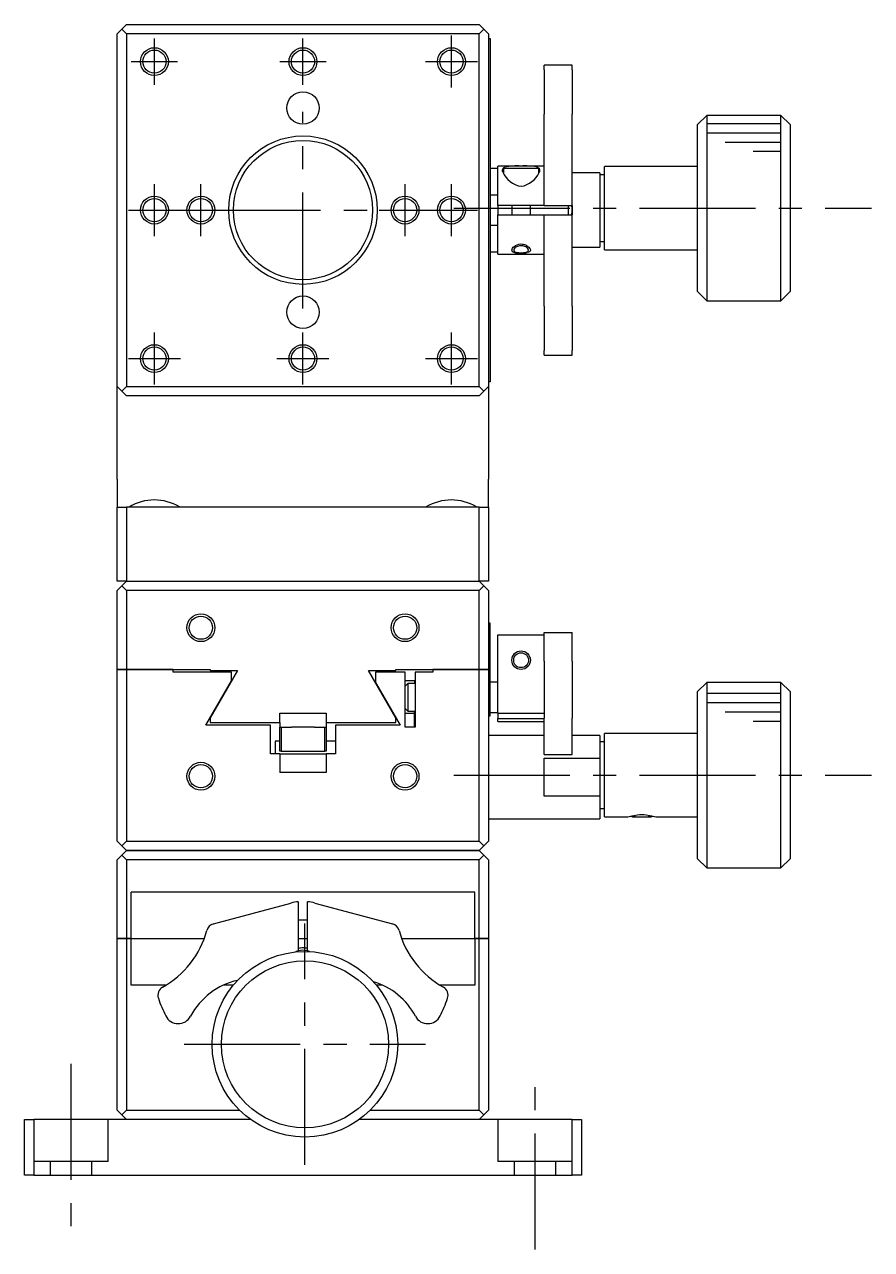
# Model space of a CAD drawing. Extents: x -207 to 392, y -13 to 423.
# Drawn here: x 19.2 to 110.5, y 24.7 to 156.7 of the extents above; entities that cross this region are included whole.
import ezdxf

# ---------------------------------------------------------------- set-up
doc = ezdxf.new("R2010")
doc.units = 0
doc.header["$LTSCALE"] = 10
doc.linetypes.add('CENTER', pattern=[2, 1.25, -0.25, 0.25, -0.25])
doc.linetypes.add('DASHED', pattern=[3.5, 2, -1.5])
doc.layers.get('0').update_dxf_attribs({"linetype": 'CONTINUOUS'})
doc.layers.add('CENTER', color=1, linetype='CENTER')

msp = doc.modelspace()

# ---------------------------------------------------------------- linework, layer by layer
at = {"color": 7, "linetype": 'CONTINUOUS'}
for p, q in [((29.741054, 156.222764), (29.241054, 155.722764)), ((30.241054, 156.722764), (29.741054, 156.222764)), ((30.241054, 155.722764), (29.741054, 156.222764)), ((30.241054, 156.722764), (68.241054, 156.722764)), ((68.741054, 156.222764), (68.241054, 156.722764)), ((68.741054, 156.222764), (68.241054, 155.722764)), ((69.241054, 155.722764), (68.741054, 156.222764)), ((29.241054, 117.722764), (29.241054, 155.722764)), ((68.241054, 155.722764), (30.241054, 155.722764)), ((30.241054, 155.722764), (30.241054, 117.722764)), ((68.241054, 117.722764), (68.241054, 155.722764)), ((69.241054, 155.722764), (69.241054, 117.722764)), ((69.241054, 155.222764), (69.391054, 155.222764)), ((69.391054, 155.222764), (69.391054, 118.222764)), ((75.241054, 151.846183), (75.241054, 152.358525)), ((78.241054, 152.358525), (75.241054, 152.358525)), ((75.241054, 151.846183), (75.241054, 147.0698)), ((78.241054, 151.846183), (78.241054, 152.358525)), ((78.241054, 151.846183), (78.241054, 147.0698)), ((75.241054, 146.363323), (75.241054, 147.0698)), ((78.241054, 146.363323), (78.241054, 147.0698)), ((92.741054, 146.934896), (91.741054, 145.934896)), ((92.741054, 146.934896), (92.741054, 136.934896)), ((100.741054, 146.934896), (92.741054, 146.934896)), ((100.741054, 126.934896), (100.741054, 146.934896)), ((101.741054, 145.934896), (100.741054, 146.934896)), ((75.241054, 138.01686), (75.241054, 146.363323)), ((78.241054, 138.01686), (78.241054, 146.363323)), ((91.741054, 136.934896), (91.741054, 145.934896)), ((101.741054, 145.934896), (101.741054, 127.934896)), ((70.241054, 137.222764), (70.241054, 141.472764)), ((72.738142, 141.472764), (70.241054, 141.472764)), ((70.806988, 141.232788), (70.887169, 141.30545)), ((70.887169, 141.30545), (71.001026, 141.363283)), ((75.241054, 141.472764), (72.738142, 141.472764)), ((74.39717, 141.390779), (74.518206, 141.347761)), ((74.518206, 141.347761), (74.614568, 141.291397)), ((74.614568, 141.291397), (74.67349, 141.234818)), ((81.741054, 132.434896), (81.741054, 141.434896)), ((91.741054, 141.434896), (81.741054, 141.434896)), ((70.241054, 141.222764), (69.391054, 141.222764)), ((70.741054, 141.031155), (70.806988, 141.232788)), ((70.752099, 140.927389), (70.741054, 141.031155)), ((70.78044, 140.824797), (70.752099, 140.927389)), ((74.641054, 141.222764), (70.841054, 141.222764)), ((70.841054, 141.222764), (70.841054, 140.682557)), ((74.641054, 140.681882), (74.641054, 141.222764)), ((74.67349, 141.234818), (74.741054, 141.031186)), ((74.722377, 140.893779), (74.689633, 140.791801)), ((74.741054, 141.031186), (74.722377, 140.893779)), ((81.241054, 140.722764), (78.241054, 140.722764)), ((81.241054, 140.722764), (81.241054, 132.722764)), ((81.741054, 140.534896), (81.241054, 140.534896)), ((70.241054, 138.343764), (69.391054, 138.343764)), ((75.241054, 137.222764), (75.241054, 138.01686)), ((78.241054, 137.222764), (78.241054, 138.01686)), ((75.241054, 137.222764), (70.241054, 137.222764)), ((70.241054, 137.222764), (70.241054, 136.222764)), ((70.241054, 131.972764), (70.241054, 136.222764)), ((70.241054, 136.222764), (75.241054, 136.222764)), ((71.741054, 137.222764), (71.741054, 136.222784)), ((73.741054, 136.222784), (73.741054, 137.222764)), ((75.241054, 137.222764), (78.241054, 137.222764)), ((75.241054, 135.428669), (75.241054, 136.222764)), ((75.241054, 136.222764), (78.241054, 136.222764)), ((77.837928, 136.222764), (77.837928, 137.222764)), ((78.241054, 137.222764), (78.241054, 136.722764)), ((78.241054, 136.722764), (78.241054, 136.222764)), ((78.241054, 135.428669), (78.241054, 136.222764)), ((91.741054, 127.934896), (91.741054, 136.934896)), ((92.741054, 136.934896), (92.741054, 126.934896)), ((69.391054, 135.101764), (70.241054, 135.101764)), ((75.241054, 127.082206), (75.241054, 135.428669)), ((78.241054, 127.082206), (78.241054, 135.428669)), ((81.241054, 133.334896), (81.741054, 133.334896)), ((69.391054, 132.222764), (70.241054, 132.222764)), ((71.741059, 132.414343), (71.765724, 132.523852)), ((71.76434, 132.321118), (71.741059, 132.414343)), ((71.832459, 132.244068), (71.76434, 132.321118)), ((71.765724, 132.523852), (71.817687, 132.614297)), ((71.817687, 132.614297), (71.902819, 132.712285)), ((71.93333, 132.187005), (71.832459, 132.244068)), ((71.902819, 132.712285), (71.988242, 132.786227)), ((71.946859, 132.460299), (71.941054, 132.414352)), ((71.941054, 132.414352), (71.979003, 132.309484)), ((71.989292, 132.552238), (71.946859, 132.460299)), ((71.979003, 132.309484), (72.059519, 132.243619)), ((71.988242, 132.786227), (72.098724, 132.861493)), ((72.067161, 132.642062), (71.989292, 132.552238)), ((72.059519, 132.243619), (72.167229, 132.19712)), ((72.169496, 132.721483), (72.067161, 132.642062)), ((72.25926, 132.773071), (72.169496, 132.721483)), ((72.799791, 132.884194), (72.682805, 132.884219)), ((72.914521, 132.871952), (72.799791, 132.884194)), ((73.023949, 132.84858), (72.914521, 132.871952)), ((73.133247, 132.812868), (73.023949, 132.84858)), ((73.244347, 132.761904), (73.133247, 132.812868)), ((73.352293, 132.693917), (73.244347, 132.761904)), ((73.301137, 132.192741), (73.404105, 132.233598)), ((73.438252, 132.619191), (73.352293, 132.693917)), ((73.366275, 132.871576), (73.475615, 132.800017)), ((73.404105, 132.233598), (73.491713, 132.296438)), ((73.53521, 132.181397), (73.411775, 132.14246)), ((73.509798, 132.52422), (73.438252, 132.619191)), ((73.475615, 132.800017), (73.573087, 132.718277)), ((73.491713, 132.296438), (73.539881, 132.394602)), ((73.541054, 132.414342), (73.509798, 132.52422)), ((73.628453, 132.228996), (73.53521, 132.181397)), ((73.539881, 132.394602), (73.541054, 132.414342)), ((73.573087, 132.718277), (73.650889, 132.632474)), ((73.713696, 132.313955), (73.628453, 132.228996)), ((73.650889, 132.632474), (73.710645, 132.536619)), ((73.710645, 132.536619), (73.741025, 132.416892)), ((73.741049, 132.414351), (73.713696, 132.313955)), ((73.741025, 132.416892), (73.741049, 132.414351)), ((78.241054, 132.722764), (81.241054, 132.722764)), ((81.741054, 132.434896), (91.741054, 132.434896)), ((70.241054, 131.972764), (75.241054, 131.972764)), ((75.241054, 126.375728), (75.241054, 127.082206)), ((78.241054, 126.375728), (78.241054, 127.082206)), ((91.741054, 127.934896), (92.741054, 126.934896)), ((92.741054, 126.934896), (100.741054, 126.934896)), ((100.741054, 126.934896), (101.741054, 127.934896)), ((75.241054, 126.375728), (75.241054, 121.599345)), ((78.241054, 126.375728), (78.241054, 121.599345)), ((75.241054, 121.087003), (75.241054, 121.599345)), ((78.241054, 121.087003), (78.241054, 121.599345)), ((75.241054, 121.087003), (78.241054, 121.087003)), ((29.241054, 117.722764), (29.741054, 117.222764)), ((29.241054, 107.722764), (29.241054, 117.722764)), ((30.241054, 117.722764), (29.741054, 117.222764)), ((30.241054, 117.722764), (68.241054, 117.722764)), ((68.741054, 117.222764), (68.241054, 117.722764)), ((68.741054, 117.222764), (69.241054, 117.722764)), ((69.391054, 118.222764), (69.241054, 118.222764)), ((69.241054, 117.722764), (69.241054, 107.722764)), ((29.741054, 117.222764), (30.241054, 116.722764)), ((68.241054, 116.722764), (30.241054, 116.722764)), ((68.241054, 116.722764), (68.741054, 117.222764)), ((29.241054, 107.722764), (29.241054, 104.722764)), ((69.241054, 104.722764), (69.241054, 107.722764)), ((29.241054, 96.722764), (29.241054, 104.722764)), ((29.241054, 104.722764), (30.241054, 104.722764)), ((30.241054, 104.722764), (30.241054, 96.722764)), ((68.241054, 104.722764), (30.241054, 104.722764)), ((30.499479, 104.730708), (30.412627, 104.722764)), ((36.069481, 104.722764), (35.942939, 104.738184)), ((62.52221, 104.734761), (62.412627, 104.722764)), ((68.069481, 104.722764), (67.941598, 104.738468)), ((68.241054, 96.722764), (68.241054, 104.722764)), ((68.241054, 104.722764), (69.241054, 104.722764)), ((69.241054, 104.722764), (69.241054, 96.722764)), ((30.241054, 96.722764), (29.241054, 96.722764)), ((30.241054, 96.722764), (29.741054, 96.222764)), ((30.241054, 96.722764), (68.241054, 96.722764)), ((69.241054, 96.722764), (68.241054, 96.722764)), ((68.741054, 96.222764), (68.241054, 96.722764)), ((29.241054, 95.722764), (29.741054, 96.222764)), ((29.241054, 87.222764), (29.241054, 95.722764)), ((29.741054, 96.222764), (30.241054, 95.722764)), ((68.241054, 95.722764), (30.241054, 95.722764)), ((30.241054, 95.722764), (30.241054, 87.222764)), ((68.241054, 95.722764), (68.741054, 96.222764)), ((68.241054, 87.222764), (68.241054, 95.722764)), ((68.741054, 96.222764), (69.241054, 95.722764)), ((69.241054, 95.722764), (69.241054, 87.222764)), ((69.391054, 92.222764), (69.241054, 92.222764)), ((69.391054, 87.222764), (69.391054, 92.222764)), ((75.241054, 91.197702), (78.241054, 91.197702)), ((75.241054, 91.052393), (75.241054, 91.197702)), ((78.241054, 91.052393), (78.241054, 91.197702)), ((70.241054, 90.946375), (75.241054, 90.946375)), ((70.241054, 82.499864), (70.241054, 90.946375)), ((75.241054, 88.815965), (75.241054, 91.052393)), ((78.241054, 88.815965), (78.241054, 91.052393)), ((75.241054, 88.111196), (75.241054, 88.815965)), ((78.241054, 88.111196), (78.241054, 88.815965)), ((30.241054, 87.222764), (29.241054, 87.222764)), ((29.241054, 68.722764), (29.241054, 87.222764)), ((29.241054, 87.222764), (30.241054, 87.222764)), ((30.241054, 87.222764), (35.241054, 87.222764)), ((30.241054, 87.222764), (30.241054, 68.722764)), ((35.241054, 87.222764), (30.241054, 87.222764)), ((35.241054, 87.222764), (39.241054, 87.222764)), ((35.241054, 86.922764), (35.241054, 87.222764)), ((39.241054, 87.222764), (39.241054, 87.122764)), ((42.183446, 87.122764), (39.241054, 82.026392)), ((39.241054, 87.122764), (42.183446, 87.122764)), ((56.298662, 87.122764), (59.241054, 87.122764)), ((59.241054, 82.026392), (56.298662, 87.122764)), ((59.241054, 87.122764), (59.241054, 87.222764)), ((59.241054, 87.222764), (63.241054, 87.222764)), ((63.241054, 87.222764), (68.241054, 87.222764)), ((63.241054, 87.222764), (63.241054, 86.922764)), ((68.241054, 87.222764), (63.241054, 87.222764)), ((69.241054, 87.222764), (68.241054, 87.222764)), ((68.241054, 68.722764), (68.241054, 87.222764)), ((68.241054, 87.222764), (69.241054, 87.222764)), ((69.241054, 87.222764), (69.241054, 68.722764)), ((69.241054, 87.222764), (69.391054, 87.222764)), ((69.241054, 87.222764), (69.391054, 87.222764)), ((69.391054, 82.222764), (69.391054, 87.222764)), ((75.241054, 88.111196), (75.241054, 81.992417)), ((78.241054, 88.111196), (78.241054, 81.992417)), ((41.541054, 86.922764), (35.241054, 86.922764)), ((38.776953, 81.222764), (41.541054, 86.010329)), ((41.541054, 86.010329), (41.541054, 86.922764)), ((57.041054, 86.922764), (57.041054, 85.837124)), ((60.241054, 86.922764), (57.041054, 86.922764)), ((57.041054, 85.837124), (59.705156, 81.222764)), ((60.241054, 81.022764), (60.241054, 86.922764)), ((60.241054, 86.022764), (61.241054, 86.022764)), ((61.241054, 86.022764), (61.241054, 85.722764)), ((61.341054, 86.922764), (61.341054, 86.222759)), ((63.241054, 86.922764), (61.341054, 86.922764)), ((61.341054, 86.222759), (61.341054, 85.722764)), ((70.241054, 85.843764), (69.391054, 85.843764)), ((92.741054, 85.834896), (91.741054, 84.834896)), ((92.741054, 85.834896), (92.741054, 65.834896)), ((100.741054, 85.834896), (92.741054, 85.834896)), ((100.741054, 65.834896), (100.741054, 85.834896)), ((101.741054, 84.834896), (100.741054, 85.834896)), ((60.291054, 85.472764), (60.241054, 85.422764)), ((60.541054, 85.722764), (60.291054, 85.472764)), ((60.541054, 85.722764), (60.541054, 82.722764)), ((61.341035, 85.722764), (60.541054, 85.722764)), ((61.341054, 85.722764), (61.341054, 82.722764)), ((91.741054, 66.834896), (91.741054, 84.834896)), ((91.741054, 80.334896), (91.741054, 84.834896)), ((101.741054, 84.834896), (101.741054, 66.834896)), ((39.241054, 82.026392), (39.241054, 81.522764)), ((46.741054, 82.522764), (51.741054, 82.522764)), ((46.741054, 81.522764), (46.741054, 82.522764)), ((51.741054, 82.522764), (51.741054, 81.522764)), ((59.241054, 81.522764), (59.241054, 82.026392)), ((60.241054, 83.022764), (60.291054, 82.972764)), ((60.241054, 82.522764), (61.241054, 82.522764)), ((60.291054, 82.972764), (60.541054, 82.722764)), ((60.541054, 82.722764), (61.341035, 82.722764)), ((61.241054, 82.522764), (61.241054, 82.722764)), ((61.241054, 81.022764), (61.241054, 82.522764)), ((61.341054, 82.722764), (61.341054, 82.222769)), ((61.341054, 82.222769), (61.341054, 81.022764)), ((69.241054, 82.222764), (69.391054, 82.222764)), ((69.391054, 82.601764), (70.241054, 82.601764)), ((70.241054, 82.499864), (70.241054, 81.956525)), ((70.241054, 82.499864), (75.241054, 82.499864)), ((70.241054, 81.956525), (75.241054, 81.956525)), ((70.241054, 81.622764), (70.241054, 81.956525)), ((75.241054, 80.790132), (75.241054, 81.992417)), ((78.241054, 80.790132), (78.241054, 81.992417)), ((45.741054, 81.222764), (38.776953, 81.222764)), ((39.241054, 81.522764), (46.741054, 81.522764)), ((45.741054, 78.122764), (45.741054, 81.222764)), ((46.741054, 81.522764), (46.741054, 81.022764)), ((46.741054, 81.022764), (48.007158, 81.022764)), ((46.741054, 78.422764), (46.741054, 81.022764)), ((46.891054, 81.022764), (46.891054, 78.422764)), ((50.474951, 81.022764), (48.007158, 81.022764)), ((50.474951, 81.022764), (51.741054, 81.022764)), ((51.591054, 78.422764), (51.591054, 81.022764)), ((51.741054, 81.522764), (51.741054, 81.022764)), ((51.741054, 81.522764), (59.241054, 81.522764)), ((51.741054, 81.022764), (51.741054, 78.422764)), ((52.741054, 81.222764), (52.741054, 78.122764)), ((59.705156, 81.222764), (52.741054, 81.222764)), ((61.341054, 81.022764), (60.241054, 81.022764)), ((70.241054, 81.622764), (75.241054, 81.622764)), ((75.241054, 78.892364), (75.241054, 80.790132)), ((78.241054, 78.892364), (78.241054, 80.790132)), ((46.241054, 79.484896), (46.241054, 78.122764)), ((46.241054, 79.484896), (46.241054, 78.122764)), ((46.741054, 79.484896), (46.241054, 79.484896)), ((52.741054, 79.484896), (51.741054, 79.484896)), ((75.241054, 80.122764), (69.241054, 80.122764)), ((81.241054, 80.122764), (78.241054, 80.122764)), ((81.241054, 80.122764), (81.241054, 77.684317)), ((81.741054, 79.434896), (81.241054, 79.434896)), ((81.741054, 79.536161), (81.741054, 80.334896)), ((81.741054, 71.334896), (81.741054, 80.334896)), ((91.741054, 80.334896), (81.741054, 80.334896)), ((91.741054, 71.334896), (91.741054, 80.334896)), ((46.741054, 78.122764), (45.741054, 78.122764)), ((46.891054, 78.422764), (46.741054, 78.422764)), ((46.741054, 78.122764), (46.741054, 76.122764)), ((46.741054, 78.122764), (51.741054, 78.122764)), ((46.891054, 78.422764), (51.591054, 78.422764)), ((51.741054, 78.422764), (51.591054, 78.422764)), ((51.741054, 78.122764), (51.741054, 76.122764)), ((52.741054, 78.122764), (51.741054, 78.122764)), ((75.241054, 78.058764), (75.241054, 78.892364)), ((75.241054, 78.058764), (78.241054, 78.058764)), ((78.241054, 78.058764), (78.241054, 78.892364)), ((75.241054, 77.684317), (81.241054, 77.684317)), ((75.241054, 73.561212), (75.241054, 77.684317)), ((81.241054, 77.684317), (81.241054, 73.561212)), ((51.741054, 76.122764), (46.741054, 76.122764)), ((81.241054, 73.561212), (75.241054, 73.561212)), ((81.241054, 73.561212), (81.241054, 71.122764)), ((81.241054, 72.234896), (81.741054, 72.234896)), ((81.741054, 71.334896), (81.741054, 72.264806)), ((81.741054, 71.334896), (84.241059, 71.334896)), ((84.828887, 71.416803), (84.491054, 71.334896)), ((84.65538, 71.377734), (84.741054, 71.334896)), ((84.741054, 71.334896), (85.750111, 71.334896)), ((85.06801, 71.459912), (84.828887, 71.416803)), ((85.491966, 71.584896), (85.754639, 71.584896)), ((85.750111, 71.334896), (86.741054, 71.334896)), ((85.754639, 71.584896), (85.990991, 71.584896)), ((86.653215, 71.416804), (86.414078, 71.459915)), ((86.991054, 71.334896), (86.653215, 71.416804)), ((86.741054, 71.334896), (86.826735, 71.377737)), ((87.24095, 71.334896), (91.741054, 71.334896)), ((91.741054, 66.834896), (91.741054, 71.334896)), ((69.241054, 71.122764), (81.241054, 71.122764)), ((29.741054, 68.222764), (29.241054, 68.722764)), ((30.241054, 68.722764), (29.741054, 68.222764)), ((30.241054, 68.722764), (68.241054, 68.722764)), ((68.741054, 68.222764), (68.241054, 68.722764)), ((69.241054, 68.722764), (68.741054, 68.222764)), ((29.741054, 68.222764), (30.241054, 67.722764)), ((29.741054, 67.222764), (30.241054, 67.722764)), ((68.241054, 67.722764), (30.241054, 67.722764)), ((30.241054, 67.722764), (68.241054, 67.722764)), ((68.241054, 67.722764), (68.741054, 68.222764)), ((68.741054, 67.222764), (68.241054, 67.722764)), ((29.241054, 66.722764), (29.741054, 67.222764)), ((29.241054, 58.222764), (29.241054, 66.722764)), ((29.741054, 67.222764), (30.241054, 66.722764)), ((68.241054, 66.722764), (30.241054, 66.722764)), ((30.241054, 66.722764), (30.241054, 58.222764)), ((68.241054, 66.722764), (68.741054, 67.222764)), ((68.241054, 58.222764), (68.241054, 66.722764)), ((68.741054, 67.222764), (69.241054, 66.722764)), ((69.241054, 66.722764), (69.241054, 58.222764)), ((91.741054, 66.834896), (92.741054, 65.834896)), ((100.741054, 65.834896), (101.741054, 66.834896)), ((92.741054, 65.834896), (100.741054, 65.834896)), ((30.741054, 58.222764), (30.741054, 63.222764)), ((67.741054, 63.222764), (30.741054, 63.222764)), ((39.600496, 59.815965), (47.946959, 62.052393)), ((48.741054, 62.197702), (48.741054, 56.899815)), ((49.741054, 56.899815), (49.741054, 62.197702)), ((50.53515, 62.052393), (58.881613, 59.815965)), ((67.741054, 58.222764), (67.741054, 63.222764)), ((49.741054, 60.222764), (48.741074, 60.222764)), ((30.241054, 58.222764), (29.241054, 58.222764)), ((29.241054, 39.722764), (29.241054, 58.222764)), ((29.241054, 58.222764), (30.241054, 58.222764)), ((30.241054, 58.222764), (30.731054, 58.222764)), ((30.241054, 58.222764), (30.241054, 39.722764)), ((30.731054, 58.222764), (30.241054, 58.222764)), ((30.741054, 53.222764), (30.741054, 58.222764)), ((30.741054, 58.222764), (34.231054, 58.222764)), ((30.741054, 58.222764), (34.231054, 58.222764)), ((34.231054, 58.222764), (34.241054, 58.222764)), ((34.231054, 58.222764), (34.241054, 58.222764)), ((34.241054, 58.222764), (34.251054, 58.222764)), ((34.241054, 58.222764), (34.251054, 58.222764)), ((34.251054, 58.222764), (35.141054, 58.222764)), ((34.251054, 58.222764), (35.131054, 58.222764)), ((35.131054, 58.222764), (35.141054, 58.222764)), ((35.141054, 58.222764), (35.231054, 58.222764)), ((35.141054, 58.222764), (35.151054, 58.222764)), ((35.151054, 58.222764), (35.241054, 58.222764)), ((35.231054, 58.222764), (35.241054, 58.222764)), ((35.241054, 58.222764), (35.251054, 58.222764)), ((35.241054, 58.222764), (36.031054, 58.222764)), ((35.251054, 58.222764), (36.041054, 58.222764)), ((36.031054, 58.222764), (36.041054, 58.222764)), ((36.041054, 58.222764), (36.231054, 58.222764)), ((36.041054, 58.222764), (36.051054, 58.222764)), ((36.051054, 58.222764), (36.241054, 58.222764)), ((36.231054, 58.222764), (36.241054, 58.222764)), ((36.241054, 58.222764), (36.251054, 58.222764)), ((36.241054, 58.222764), (36.931054, 58.222764)), ((36.251054, 58.222764), (36.941054, 58.222764)), ((36.931054, 58.222764), (36.941054, 58.222764)), ((36.941054, 58.222764), (37.231054, 58.222764)), ((36.941054, 58.222764), (36.951054, 58.222764)), ((36.951054, 58.222764), (37.241054, 58.222764)), ((37.231054, 58.222764), (37.241054, 58.222764)), ((37.241054, 58.222764), (37.251054, 58.222764)), ((37.241054, 58.222764), (37.831054, 58.222764)), ((37.251054, 58.222764), (37.841054, 58.222764)), ((37.831054, 58.222764), (37.841054, 58.222764)), ((37.841054, 58.222764), (38.231054, 58.222764)), ((37.841054, 58.222764), (37.851054, 58.222764)), ((37.851054, 58.222764), (38.241054, 58.222764)), ((38.231054, 58.222764), (38.241054, 58.222764)), ((38.241054, 58.222764), (38.251054, 58.222764)), ((38.241054, 58.222764), (38.608551, 58.222764)), ((38.251054, 58.222764), (38.608551, 58.222764)), ((48.741074, 58.222764), (49.741054, 58.222764)), ((59.873557, 58.222764), (60.231054, 58.222764)), ((59.873557, 58.222764), (60.241054, 58.222764)), ((60.231054, 58.222764), (60.241054, 58.222764)), ((60.241054, 58.222764), (60.251054, 58.222764)), ((60.241054, 58.222764), (60.631054, 58.222764)), ((60.251054, 58.222764), (60.641054, 58.222764)), ((60.631054, 58.222764), (60.641054, 58.222764)), ((60.641054, 58.222764), (61.231054, 58.222764)), ((60.641054, 58.222764), (60.651054, 58.222764)), ((60.651054, 58.222764), (61.241054, 58.222764)), ((61.231054, 58.222764), (61.241054, 58.222764)), ((61.241054, 58.222764), (61.251054, 58.222764)), ((61.241054, 58.222764), (61.531054, 58.222764)), ((61.251054, 58.222764), (61.541054, 58.222764)), ((61.531054, 58.222764), (61.541054, 58.222764)), ((61.541054, 58.222764), (62.231054, 58.222764)), ((61.541054, 58.222764), (61.551054, 58.222764)), ((61.551054, 58.222764), (62.241054, 58.222764)), ((62.231054, 58.222764), (62.241054, 58.222764)), ((62.241054, 58.222764), (62.251054, 58.222764)), ((62.241054, 58.222764), (62.431054, 58.222764)), ((62.251054, 58.222764), (62.441054, 58.222764)), ((62.431054, 58.222764), (62.441054, 58.222764)), ((62.441054, 58.222764), (63.231054, 58.222764)), ((62.441054, 58.222764), (62.451054, 58.222764)), ((62.451054, 58.222764), (63.241054, 58.222764)), ((63.231054, 58.222764), (63.241054, 58.222764)), ((63.241054, 58.222764), (63.251054, 58.222764)), ((63.241054, 58.222764), (63.331054, 58.222764)), ((63.251054, 58.222764), (63.341054, 58.222764)), ((63.331054, 58.222764), (63.341054, 58.222764)), ((63.341054, 58.222764), (64.231054, 58.222764)), ((63.341054, 58.222764), (63.351054, 58.222764)), ((63.351054, 58.222764), (64.231054, 58.222764)), ((64.231054, 58.222764), (64.241054, 58.222764)), ((64.231054, 58.222764), (64.241054, 58.222764)), ((64.241054, 58.222764), (64.251054, 58.222764)), ((64.241054, 58.222764), (64.251054, 58.222764)), ((64.251054, 58.222764), (67.741054, 58.222764)), ((64.251054, 58.222764), (67.741054, 58.222764)), ((67.741054, 58.222764), (67.741054, 53.222764)), ((67.751054, 58.222764), (68.241054, 58.222764)), ((68.241054, 58.222764), (67.751054, 58.222764)), ((69.241054, 58.222764), (68.241054, 58.222764)), ((68.241054, 39.722764), (68.241054, 58.222764)), ((68.241054, 58.222764), (69.241054, 58.222764)), ((69.241054, 58.222764), (69.241054, 39.722764)), ((34.508881, 53.222764), (30.741054, 53.222764)), ((41.759348, 53.222764), (40.702213, 53.222764)), ((57.779896, 53.222764), (57.147024, 53.222764)), ((67.741054, 53.222764), (63.973227, 53.222764)), ((29.741054, 39.222764), (29.241054, 39.722764)), ((30.241054, 39.722764), (29.741054, 39.222764)), ((30.241054, 39.722764), (42.423423, 39.722764)), ((56.48295, 39.722764), (68.241054, 39.722764)), ((68.741054, 39.222764), (68.241054, 39.722764)), ((69.241054, 39.722764), (68.741054, 39.222764)), ((19.241054, 32.722764), (19.241054, 38.722764)), ((19.241054, 38.722764), (20.241054, 38.722764)), ((20.241054, 38.722764), (20.241054, 32.722764)), ((43.605681, 38.722764), (20.241054, 38.722764)), ((30.241054, 38.722764), (29.741054, 39.222764)), ((78.241054, 38.722764), (55.300691, 38.722764)), ((68.241054, 38.722764), (68.741054, 39.222764)), ((78.241054, 32.722764), (78.241054, 38.722764)), ((78.241054, 38.722764), (79.241054, 38.722764)), ((79.241054, 38.722764), (79.241054, 32.722764)), ((20.241054, 32.722764), (19.241054, 32.722764)), ((20.241054, 32.722764), (78.241054, 32.722764)), ((79.241054, 32.722764), (78.241054, 32.722764))]:
    msp.add_line(p, q, dxfattribs=at)
at = {"color": 3, "linetype": 'CONTINUOUS'}
for p, q in [((100.741054, 146.022764), (92.741054, 146.022764)), ((100.741054, 145.022764), (92.741054, 145.022764)), ((100.741054, 144.022764), (94.741054, 144.022764)), ((100.741054, 143.022764), (97.741054, 143.022764)), ((100.741054, 84.622764), (92.741054, 84.622764)), ((100.741054, 83.622764), (92.741054, 83.622764)), ((100.741054, 82.622764), (94.741054, 82.622764)), ((100.741054, 81.622764), (97.741054, 81.622764)), ((84.241059, 71.334896), (84.673055, 71.459895)), ((84.673055, 71.459895), (85.491963, 71.584948)), ((85.491963, 71.584948), (85.991264, 71.584882)), ((85.991264, 71.584882), (86.809067, 71.459892)), ((86.809067, 71.459892), (87.241049, 71.334896))]:
    msp.add_line(p, q, dxfattribs=at)
at = {"color": 3, "linetype": 'DASHED'}
for p, q in [((20.241054, 38.722764), (20.241054, 34.222764)), ((28.241054, 34.222764), (28.241054, 38.722764)), ((70.241054, 38.722764), (70.241054, 34.222764)), ((78.241054, 34.222764), (78.241054, 38.722764)), ((24.241054, 34.222764), (20.241054, 34.222764)), ((21.991054, 34.222764), (21.991054, 32.722764)), ((28.241054, 34.222764), (24.241054, 34.222764)), ((26.491054, 32.722764), (26.491054, 34.222764)), ((74.241054, 34.222764), (70.241054, 34.222764)), ((71.991054, 34.222764), (71.991054, 32.722764)), ((78.241054, 34.222764), (74.241054, 34.222764)), ((76.491054, 32.722764), (76.491054, 34.222764))]:
    msp.add_line(p, q, dxfattribs=at)
at = {"color": 3, "linetype": 'CONTINUOUS'}
for centre, radius in [((33.241054, 152.722764), 1.5), ((49.241054, 152.722764), 1.5), ((65.241054, 152.722764), 1.5), ((49.241054, 136.722764), 8), ((33.241054, 136.722764), 1.5), ((38.241054, 136.722764), 1.5), ((60.241054, 136.722764), 1.5), ((65.241054, 136.722764), 1.5), ((33.241054, 120.722764), 1.5), ((49.241054, 120.722764), 1.5), ((65.241054, 120.722764), 1.5), ((38.241054, 91.722764), 1.5), ((60.241054, 91.722764), 1.5), ((72.741028, 88.222726), 0.999974), ((38.241054, 75.722764), 1.5), ((60.241054, 75.722764), 1.5)]:
    msp.add_circle(centre, radius, dxfattribs=at)
at = {"color": 7, "linetype": 'CONTINUOUS'}
for centre, radius in [((33.241054, 152.722764), 1.25), ((49.241054, 152.722764), 1.25), ((65.241054, 152.722764), 1.25), ((49.241054, 147.722764), 1.75), ((49.241054, 136.722764), 7.5), ((33.241054, 136.722764), 1.25), ((38.241054, 136.722764), 1.25), ((60.241054, 136.722764), 1.25), ((65.241054, 136.722764), 1.25), ((49.241054, 125.722764), 1.75), ((33.241054, 120.722764), 1.25), ((49.241054, 120.722764), 1.25), ((65.241054, 120.722764), 1.25), ((38.241054, 91.722764), 1.25), ((60.241054, 91.722764), 1.25), ((72.741054, 88.222979), 0.8), ((38.241054, 75.722764), 1.25), ((60.241054, 75.722764), 1.25), ((49.453186, 46.834896), 10), ((49.453186, 46.834896), 9)]:
    msp.add_circle(centre, radius, dxfattribs=at)
for centre, radius, start, end in [((72.278501, 134.853446), 6.633997, 86.18773491, 101.10250759), ((73.138262, 132.835367), 8.647539, 81.62914034, 92.77514512), ((73.13172, 141.800099), 2.545532, 202.52849355, 261.20430459), ((72.346115, 141.807866), 2.554303, 278.92694217, 336.56018983), ((74.241054, 136.722764), 4, 0, 7.180756), ((74.241054, 136.722764), 4, 352.819244, 0), ((72.664499, 134.585949), 2.507896, 253.04941002, 271.74925068), ((72.742125, 131.789722), 1.250063, 83.8585988, 120.97706434), ((72.682194, 134.033815), 1.907521, 254.33778819, 271.40346623), ((72.737638, 131.812708), 1.072913, 92.92946135, 116.47890432), ((72.770581, 134.283173), 2.156709, 268.89300163, 284.24109852), ((72.787796, 135.172019), 3.09315, 269.13415293, 281.63810908), ((72.736052, 131.779569), 1.260817, 60.00973197, 83.6335536), ((33.227461, 100.182276), 5.303783, 59.20360147, 120.95377747), ((65.234996, 100.215606), 5.270861, 59.10257205, 120.9758115), ((49.241054, 57.222764), 5, 95.73917, 105), ((49.241054, 57.222764), 5, 75, 84.26083), ((39.859315, 58.850039), 1, 105, 164.861286), ((58.622794, 58.850039), 1, 15.138714, 75), ((29.241054, 61.722764), 10, 299.186771, 344.861286), ((69.241054, 61.722764), 10, 195.138714, 240.813229), ((49.241054, 55.222764), 1.75, 106.60155, 116.812348), ((49.241054, 55.222764), 1.75, 73.39845, 106.60155), ((49.241054, 55.222764), 1.75, 66.085094, 73.39845), ((34.605293, 52.119383), 1, 119.186771, 199.223286), ((43.846554, 46.303724), 7.6, 102.473569, 152.122233), ((54.635554, 46.303724), 7.6, 27.877767, 73.153911), ((63.876815, 52.119383), 1, 340.776714, 60.813229), ((49.241054, 57.222764), 16.5, 199.223286, 206.37643), ((49.241054, 57.222764), 16.5, 333.62357, 340.776714), ((35.802635, 50.558764), 1.5, 206.37643, 332.122233), ((62.679473, 50.558764), 1.5, 207.877767, 333.62357)]:
    msp.add_arc(centre, radius, start, end, dxfattribs=at)
at = {"color": 3, "linetype": 'CONTINUOUS'}
for start, end in [(90, 104.477512), (75.522488, 90)]:
    msp.add_arc((49.241054, 55.222764), 2, start, end, dxfattribs=at)
at = {"layer": 'CENTER', "color": 1, "linetype": 'CENTER'}
for p, q in [((33.241054, 150.222764), (33.241054, 155.222764)), ((49.241054, 150.222764), (49.241054, 155.222764)), ((65.241054, 149.922764), (65.241054, 155.522764)), ((30.741054, 152.722764), (35.741054, 152.722764)), ((46.741054, 152.722764), (51.741054, 152.722764)), ((62.441054, 152.722764), (68.041054, 152.722764)), ((49.241054, 126.122764), (49.241054, 147.322764)), ((33.241054, 133.922764), (33.241054, 139.522764)), ((38.241054, 133.922764), (38.241054, 139.522764)), ((60.241054, 133.922764), (60.241054, 139.522764)), ((65.241054, 133.922764), (65.241054, 139.522764)), ((30.441054, 136.722764), (36.041054, 136.722764)), ((35.441054, 136.722764), (41.041054, 136.722764)), ((38.641054, 136.722764), (59.841054, 136.722764)), ((57.441054, 136.722764), (63.041054, 136.722764)), ((62.441054, 136.722764), (68.041054, 136.722764)), ((65.491054, 136.934896), (110.491054, 136.934896)), ((33.241054, 117.922764), (33.241054, 123.522764)), ((49.241054, 117.922764), (49.241054, 123.522764)), ((65.241054, 117.922764), (65.241054, 123.522764)), ((30.441054, 120.722764), (36.041054, 120.722764)), ((46.441054, 120.722764), (52.041054, 120.722764)), ((62.441054, 120.722764), (68.041054, 120.722764)), ((65.491054, 75.834896), (110.491054, 75.834896)), ((49.453186, 33.834896), (49.453186, 59.834896)), ((36.453186, 46.834896), (62.453186, 46.834896)), ((24.241054, 44.722764), (24.241054, 24.722764)), ((74.241054, 24.722764), (74.241054, 44.722764))]:
    msp.add_line(p, q, dxfattribs=at)

doc.saveas('drawing.dxf')
